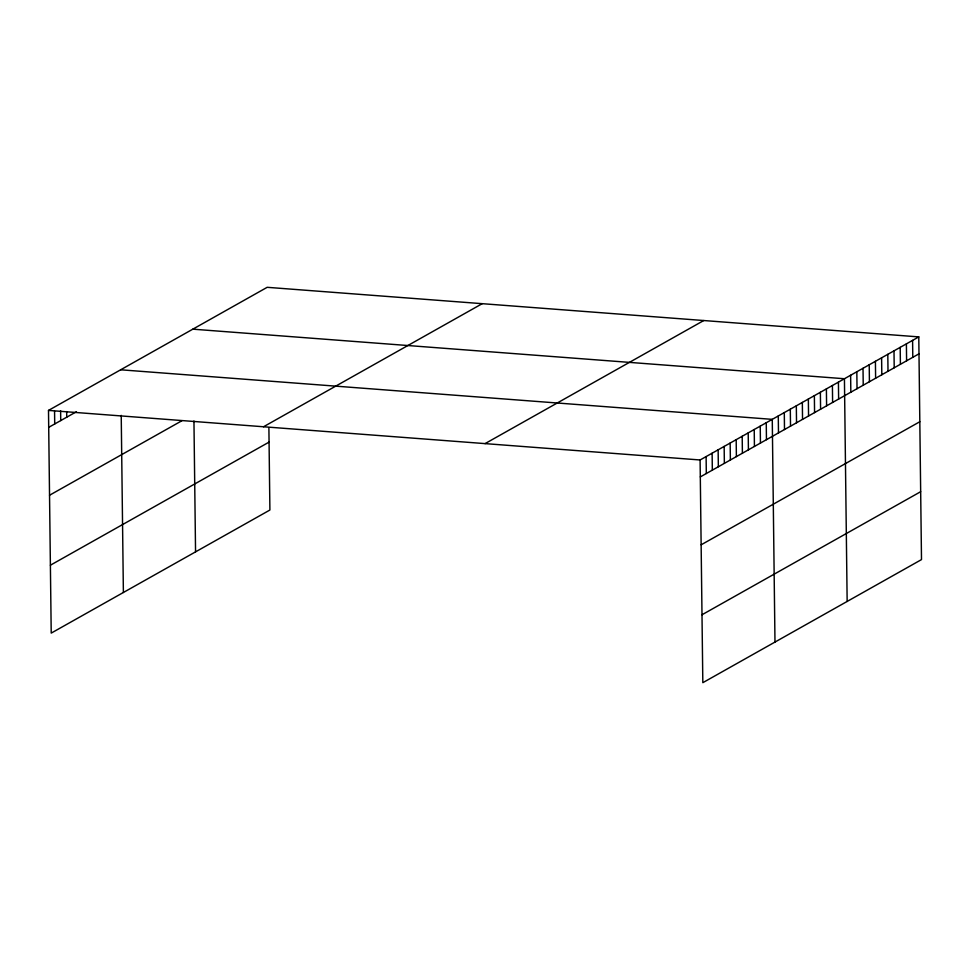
<?xml version="1.0" encoding="UTF-8"?>
<svg xmlns="http://www.w3.org/2000/svg" width="970" height="970" viewBox="0 0 970 970"><rect width="100%" height="100%" fill="white"/><g stroke="black" fill="none" stroke-linecap="round" stroke-linejoin="round"><path stroke-width="1.45" d="M268.896 428.122L269.902 510.026L51.216 633.107L48.5 410.407L267.174 287.314L918.784 336.893L921.5 559.593L702.826 682.686L700.097 459.974L918.784 336.893M48.706 427.346L76.375 411.765M49.531 495.246L181.839 420.774M263.525 426.764L482.211 303.683M50.392 565.207L269.066 442.114M485.073 443.617L703.747 320.536M700.304 476.913L918.99 353.832M701.14 544.813L919.815 421.732M701.989 614.774L920.675 491.693M192.824 329.169L844.433 378.736L847.149 601.448M120.668 369.788L772.265 419.355L774.981 642.067M48.5 410.407L700.097 459.974M912.588 340.373L912.794 357.312M906.392 343.865L906.598 360.804M900.196 347.357L900.402 364.283M894 350.837L894.207 367.775M887.805 354.329L888.011 371.267M881.609 357.821L881.815 374.747M875.413 361.301L875.619 378.239M869.217 364.793L869.423 381.731M863.021 368.273L863.227 385.211M856.825 371.765L857.031 388.703M850.629 375.257L850.836 392.183M838.419 382.132L838.626 399.058M832.405 385.514L832.612 402.441M826.391 388.897L826.598 405.836M820.377 392.28L820.584 409.219M814.363 395.663L814.57 412.602M808.349 399.046L808.556 415.984M802.336 402.441L802.542 419.367M796.321 405.824L796.528 422.75M790.307 409.207L790.514 426.145M784.293 412.589L784.5 429.528M778.279 415.972L778.486 432.911M766.251 422.75L766.458 439.677M760.237 426.133L760.444 443.06M754.223 429.516L754.43 446.455M748.21 432.899L748.416 449.837M742.195 436.282L742.402 453.22M736.181 439.665L736.388 456.603M730.168 443.06L730.374 459.986M724.154 446.442L724.36 463.369M718.139 449.825L718.346 466.764M712.125 453.208L712.332 470.147M706.111 456.591L706.318 473.53M193.951 421.004L195.552 551.869M121.226 415.39L123.384 592.488M66.675 411.547L66.748 417.185M60.613 410.698L60.734 420.568M54.562 411.256L54.72 423.951"/></g></svg>
